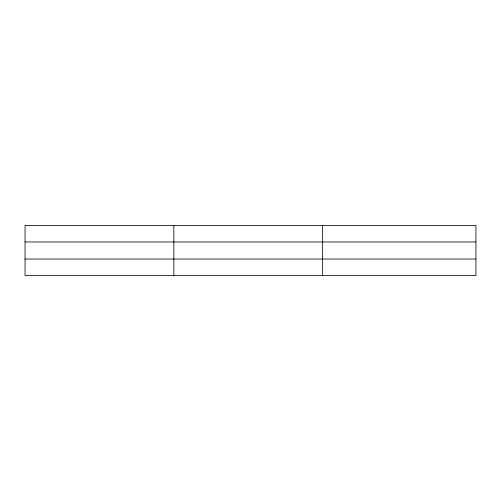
<?xml version="1.0" encoding="UTF-8"?>
<svg xmlns="http://www.w3.org/2000/svg" width="501" height="501" viewBox="0 0 501 501"><rect width="100%" height="100%" fill="white"/><g stroke="black" fill="none" stroke-linecap="round" stroke-linejoin="round"><path stroke-width="0.75" d="M173.847 225.4L173.847 275.6M322.644 225.4L322.644 275.6M475.95 259.036L475.95 275.6L25.05 275.6L25.05 225.4L475.95 225.4L475.95 259.036L25.05 259.036M25.05 241.964L475.95 241.964"/></g></svg>
